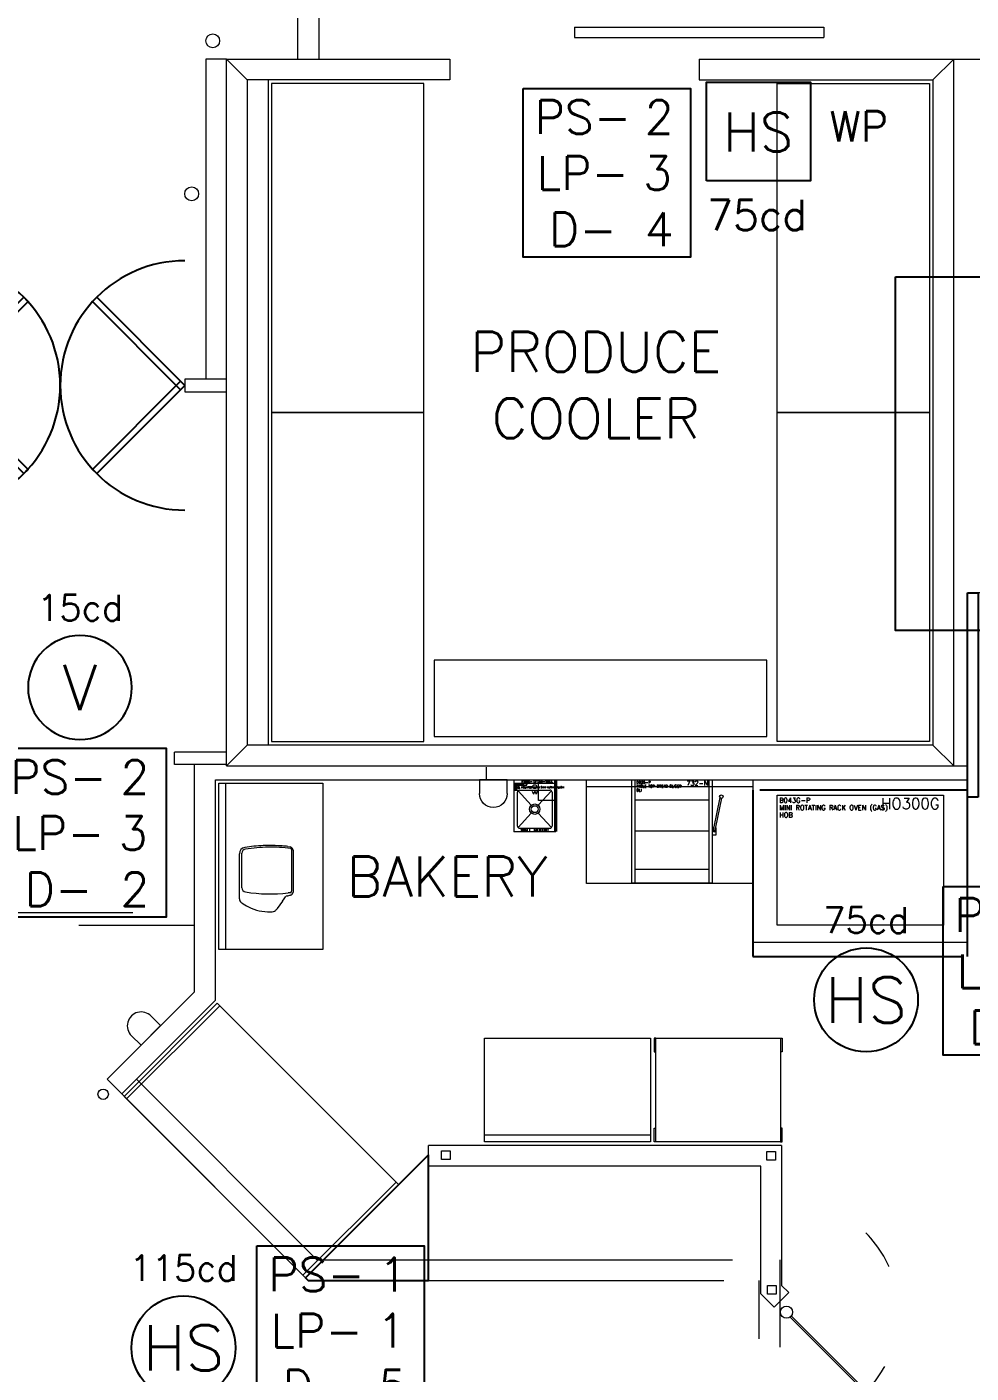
# Model space of a CAD drawing. Header units: inches. Extents: x 0 to 5040, y 0 to 3600.
# Drawn here: x 4095.1 to 4367.7, y 1844.5 to 2233 of the extents above; entities that cross this region are included whole.
import ezdxf
from ezdxf.enums import TextEntityAlignment as Align

# ---------------------------------------------------------------- set-up
doc = ezdxf.new("R2010")
doc.units = ezdxf.units.IN
doc.header["$LTSCALE"] = 240
doc.header["$MEASUREMENT"] = 0
for name, pattern in [('XFLOOR$0$base-fp$0$DASHED', [0.75, 0.5, -0.25]), ('XFLOOR$0$base-fp$0$DASHED2', [0.375, 0.25, -0.125]), ('XFLOOR$0$base-fp$0$HIDDEN', [0.375, 0.25, -0.125])]:
    doc.linetypes.add(name, pattern=pattern)
doc.layers.get('0').update_dxf_attribs({"linetype": 'CONTINUOUS'})
for name, color, linetype in [('A010-001$0$G-ANNO-SYMB', 3, 'CONTINUOUS'), ('LEADER', 4, 'CONTINUOUS'), ('NOTIFICATION', 6, 'CONTINUOUS'), ('XFLOOR$0$base-fp$0$A-SUSP-EQPM_EXST', 8, 'XFLOOR$0$base-fp$0$HIDDEN')]:
    doc.layers.add(name, color=color, linetype=linetype)
for name, color, linetype, lineweight in [('XFLOOR$0$base-fp$0$A-CURB-INTR_EXST', 8, 'CONTINUOUS', 18), ('XFLOOR$0$base-fp$0$A-DOOR-COLR_EXST', 8, 'CONTINUOUS', 18), ('XFLOOR$0$base-fp$0$A-DOOR-INTR', 8, 'CONTINUOUS', 25), ('XFLOOR$0$base-fp$0$A-DOOR-INTR_EXST', 8, 'CONTINUOUS', 18), ('XFLOOR$0$base-fp$0$A-EQPM-GROC_EXST', 8, 'CONTINUOUS', 18), ('XFLOOR$0$base-fp$0$A-EQPM-INTR_EXST', 8, 'CONTINUOUS', 18), ('XFLOOR$0$base-fp$0$A-EQPM-REFR_EXST', 8, 'CONTINUOUS', 18), ('XFLOOR$0$base-fp$0$A-FLOR-PFIX_EXST', 8, 'CONTINUOUS', 18), ('XFLOOR$0$base-fp$0$A-SOFF-INTR_EXST', 8, 'XFLOOR$0$base-fp$0$HIDDEN', 18), ('XFLOOR$0$base-fp$0$A-WALL-COLR_EXST', 8, 'CONTINUOUS', 18), ('XFLOOR$0$base-fp$0$A-WALL-INTR_EXST', 8, 'CONTINUOUS', 18), ('XFLOOR$0$base-fp$0$A-WALL-PHTI_EXST', 8, 'CONTINUOUS', 18), ('XFLOOR$0$base-fp$0$S-COLS-INTR_EXST', 8, 'CONTINUOUS', 18)]:
    doc.layers.add(name, color=color, linetype=linetype, lineweight=lineweight)
doc.layers.add('XFLOOR$0$base-fp$0$A-EQPM-NOTE_EXST', color=8, linetype='CONTINUOUS', plot=False)
doc.styles.add('A010-001$0$SIMPLEX', font='simplex.shx')
doc.styles.add('EFP20-R$0$SIMPLEX', font='simplex.shx', dxfattribs={"height": 22.5})
doc.styles.add('NORMAL', font='romans.shx')
doc.styles.add('ROMANS', font='romans.shx', dxfattribs={"width": 0.9})
doc.styles.add('XFLOOR$0$base-fp$0$SIMPLEX', font='simplex.shx')

# ---------------------------------------------------------------- blocks, each defined once
blk = doc.blocks.new('XFLOOR$0$base-fp$0$A-B038-SS-4SLSB-30-P')
for p, q in [((0, 0), (48, 0)), ((0, -30), (0, 0)), ((48, 0), (48, -30)), ((0, -2), (48, -2)), ((48, -30), (0, -30))]:
    blk.add_line(p, q)
blk = doc.blocks.new('XFLOOR$0$base-fp$0$A-DCAFE-3')
for p, q in [((5.23, 0.25), (35.72, 0.25)), ((35.91, 0.06), (35.91, -0.06)), ((5.23, -0.25), (35.72, -0.25))]:
    blk.add_line(p, q)
blk.add_circle((3.5, 0), 1.75)
at = {"linetype": 'XFLOOR$0$base-fp$0$DASHED2'}
blk.add_arc((3.5, 0), 32.41, 270, 90, dxfattribs=at)
for centre, start, end in [((35.72, 0.06), 0, 90), ((35.72, -0.06), 270, 0)]:
    blk.add_arc(centre, 0.188, start, end)
blk = doc.blocks.new('XFLOOR$0$base-fp$0$A-B043G-HOB-HO300G-P')
for p, q in [((0, 0), (48, 0)), ((0, -37.5), (0, 0)), ((48, 0), (48, -37.5)), ((48, -37.5), (0, -37.5))]:
    blk.add_line(p, q)
at = {"layer": 'XFLOOR$0$base-fp$0$A-EQPM-NOTE_EXST', "style": 'XFLOOR$0$base-fp$0$SIMPLEX', "flags": 8}
for tag, p in [('WDSNO', (0.59, -0.73)), ('DESC', (0.59, -2.84)), ('VENDOR', (0.59, -4.95))]:
    blk.add_attdef(tag, text='', height=1.41, dxfattribs=at).set_placement(p, align=Align.TOP_LEFT)
blk.add_attdef('MODELNO', text='', height=3.16, dxfattribs=at).set_placement((46.93, -0.81), align=Align.TOP_RIGHT)
blk = doc.blocks.new('XFLOOR$0$base-fp$0$A-D025-OLI-732-N-P')
for p, q in [((0, 0), (23.37, 0)), ((0, -29.75), (0, 0)), ((1, -29.75), (1, 0)), ((23.37, -29.75), (23.37, 0)), ((22.37, -29.75), (22.37, 0)), ((22.37, -5.88), (1, -5.88)), ((25.48, -5.18), (23.73, -13.56)), ((25.95, -5.37), (24.2, -13.74)), ((22.37, -14.88), (1, -14.88)), ((23.37, -13.88), (23.64, -13.88)), ((23.62, -14.12), (23.62, -14.88)), ((24.12, -14.12), (24.12, -14.88)), ((24.15, -13.88), (24.38, -13.88)), ((24.38, -15.88), (24.38, -13.88)), ((23.37, -15.88), (24.38, -15.88)), ((22.37, -25.88), (1, -25.88)), ((0, -29.75), (23.37, -29.75))]:
    blk.add_line(p, q)
for centre, radius in [((25.88, -4.88), 0.5), ((23.88, -14.88), 0.25)]:
    blk.add_circle(centre, radius)
for radius in [1.5, 1]:
    blk.add_arc((25.12, -14.12), radius, 158.1986, 180)
at = {"layer": 'XFLOOR$0$base-fp$0$A-EQPM-NOTE_EXST', "style": 'XFLOOR$0$base-fp$0$SIMPLEX', "flags": 8}
for tag, p in [('VENDOR', (1.36, -2.63)), ('WDSNO', (1.36, -0.38)), ('DESC', (1.36, -1.51))]:
    blk.add_attdef(tag, text='', height=0.75, dxfattribs=at).set_placement(p, align=Align.TOP_LEFT)
blk.add_attdef('MODELNO', text='', height=1.35, dxfattribs=at).set_placement((22.08, -0.35), align=Align.TOP_RIGHT)
blk = doc.blocks.new('XFLOOR$0$base-fp$0$A-SOAPTWL DISP-P')
for p, q in [((14, 0), (22, 0)), ((14, -4), (14, 0)), ((22, 0), (22, -4)), ((0, -1), (0, -6)), ((5, -1), (0, -1)), ((5, -6), (5, -1)), ((0, -6), (5, -6))]:
    blk.add_line(p, q)
blk.add_arc((18, -4), 4, 180, 0)
blk = doc.blocks.new('XFLOOR$0$base-fp$0$A-B001WR-SS-FHMS-1215R-WALL-P')
for p, q in [((0, 0), (12.12, 0)), ((0, 0), (0, -15)), ((0, -1), (12.12, -1)), ((1.06, -13.38), (1.06, -3.62)), ((1.25, -3.18), (5.06, -7.39)), ((1.69, -3), (10.44, -3)), ((10.88, -3.18), (7.07, -7.39)), ((11.06, -3.62), (11.06, -13.38)), ((5.06, -9.61), (1.25, -13.82)), ((7.07, -9.61), (10.88, -13.82)), ((12.12, -15), (0, -15)), ((1.69, -14), (10.44, -14))]:
    blk.add_line(p, q)
at = {"const_width": 1}
blk.add_lwpolyline([(12.12, -15), (12.12, 0)], dxfattribs=at)
for centre, radius in [((6.06, -2), 0.562), ((6.06, -8.5), 1.5), ((6.06, -8.5), 1)]:
    blk.add_circle(centre, radius)
for centre, start, end in [((1.69, -3.62), 90, 180), ((10.44, -3.62), 0, 90), ((1.69, -13.38), 180, 270), ((10.44, -13.38), 270, 0)]:
    blk.add_arc(centre, 0.625, start, end)
at = {"insert": (6.06, -3.73), "char_height": 0.875, "width": 1.0269, "attachment_point": 5, "style": 'XFLOOR$0$base-fp$0$SIMPLEX'}
blk.add_mtext('{\\W2;W}', dxfattribs=at)
at = {"style": 'XFLOOR$0$base-fp$0$SIMPLEX', "width": 1.1, "flags": 8}
blk.add_attdef('SINKSTYLE', text='', height=0.875, dxfattribs=at).set_placement((6.06, -14.5), align=Align.MIDDLE_CENTER)
at = {"layer": 'XFLOOR$0$base-fp$0$A-EQPM-NOTE_EXST', "style": 'XFLOOR$0$base-fp$0$SIMPLEX', "flags": 8}
for tag, p in [('VEND', (0.21, -2.66)), ('WDSNO', (0.21, -1.25)), ('DESC', (0.21, -1.99))]:
    blk.add_attdef(tag, text='', height=0.5, dxfattribs=at).set_placement(p, align=Align.TOP_LEFT)
blk.add_attdef('MODELNO', text='', height=0.675, dxfattribs=at).set_placement((11.32, -0.15), align=Align.TOP_RIGHT)
blk = doc.blocks.new('XFLOOR$0$base-fp$0$A-D051C-SS-3SLS30C-P')
for p, q in [((0, 0), (-0.5, 0)), ((-0.5, 0), (-0.5, -4)), ((0, 0), (36, 0)), ((0, -30), (0, 0)), ((36, 0), (36, -30)), ((36, 0), (36.5, 0)), ((36.5, 0), (36.5, -4)), ((-0.5, -4), (0, -4)), ((36.5, -4), (36, -4)), ((-0.5, -26), (0, -26)), ((-0.5, -30), (-0.5, -26)), ((36.5, -26), (36, -26)), ((36.5, -30), (36.5, -26)), ((0, -30), (-0.5, -30)), ((36, -30), (0, -30)), ((36, -30), (36.5, -30))]:
    blk.add_line(p, q)
blk = doc.blocks.new('XFLOOR$0$base-fp$0$A-DBA6-0')
for points in [[(0, 0), (25.46, 25.46), (26.69, 24.22), (1.24, -1.24)], [(72, 0), (46.54, 25.46), (45.31, 24.22), (70.76, -1.24)], [(0, 0), (25.46, -25.46), (26.69, -24.22), (1.24, 1.24)], [(72, 0), (46.54, -25.46), (45.31, -24.22), (70.76, 1.24)]]:
    blk.add_lwpolyline(points, close=True)
for centre, start, end in [((0, 0), 270, 90), ((72, 0), 90, 270)]:
    blk.add_arc(centre, 36, start, end)
blk = doc.blocks.new('XFLOOR')
at = {"layer": 'XFLOOR$0$base-fp$0$A-CURB-INTR_EXST', "color": 8}
for p, q in [((2483.02, 2162.21), (2483.02, 2069.84)), ((2489.02, 2162.21), (2483.02, 2162.21)), ((2501.02, 2156.21), (2501.02, 1964.21))]:
    blk.add_line(p, q, dxfattribs=at)
for centre, radius in [((2485.05, 2167.49), 2), ((2478.97, 2123.32), 2), ((2453.41, 1863.43), 1.5)]:
    blk.add_circle(centre, radius, dxfattribs=at)
at = {"layer": 'XFLOOR$0$base-fp$0$A-DOOR-COLR_EXST', "color": 8}
for p, q in [((2589.52, 2171.47), (2589.52, 2168.47)), ((2589.52, 2171.47), (2661.52, 2171.47)), ((2589.52, 2168.47), (2661.52, 2168.47)), ((2661.52, 2171.47), (2661.52, 2168.47))]:
    blk.add_line(p, q, dxfattribs=at)
at = {"layer": 'XFLOOR$0$base-fp$0$A-EQPM-GROC_EXST', "color": 8}
for p, q in [((2492.75, 1919.83), (2492.75, 1932.83)), ((2493.48, 1923.01), (2493.48, 1932.98)), ((2506.77, 1934.95), (2507.44, 1934.82)), ((2507.47, 1934.81), (2507.44, 1934.82)), ((2507.5, 1934.8), (2507.47, 1934.81)), ((2507.53, 1934.79), (2507.5, 1934.8)), ((2507.54, 1934.79), (2507.53, 1934.79)), ((2507.53, 1934.36), (2507.63, 1934.33)), ((2507.54, 1934.79), (2507.54, 1934.79)), ((2507.63, 1934.33), (2507.72, 1934.27)), ((2507.72, 1934.27), (2507.78, 1934.19)), ((2507.78, 1934.19), (2507.82, 1934.09)), ((2507.82, 1934.09), (2507.84, 1933.98)), ((2507.84, 1933.98), (2507.84, 1922.01)), ((2508.26, 1933.91), (2508.26, 1933.65)), ((2508.26, 1933.9), (2508.26, 1933.91)), ((2508.26, 1933.9), (2508.26, 1921.77)), ((2508.26, 1933.64), (2508.26, 1933.65)), ((2508.26, 1933.65), (2508.26, 1933.65)), ((2508.26, 1933.65), (2508.26, 1933.65)), ((2505.17, 1919.14), (2505.66, 1919.85)), ((2505.66, 1919.85), (2506.07, 1920.43)), ((2506.76, 1920.73), (2507.34, 1920.84)), ((2507.05, 1921.57), (2506.82, 1921.54)), ((2507.29, 1921.6), (2507.05, 1921.57)), ((2507.53, 1921.63), (2507.29, 1921.6)), ((2507.34, 1920.84), (2507.39, 1920.85)), ((2507.39, 1920.85), (2507.44, 1920.86)), ((2507.47, 1920.86), (2507.44, 1920.86)), ((2507.5, 1920.87), (2507.47, 1920.86)), ((2507.53, 1920.88), (2507.5, 1920.87)), ((2507.53, 1921.63), (2507.63, 1921.67)), ((2507.54, 1920.88), (2507.53, 1920.88)), ((2507.54, 1920.89), (2507.54, 1920.88)), ((2507.63, 1921.67), (2507.72, 1921.72)), ((2507.72, 1921.72), (2507.78, 1921.81)), ((2507.78, 1921.81), (2507.82, 1921.9)), ((2507.82, 1921.9), (2507.84, 1922.01)), ((2508.26, 1922.03), (2508.26, 1922.03)), ((2508.26, 1922.03), (2508.26, 1922.03)), ((2508.26, 1922.03), (2508.26, 1922.02)), ((2508.26, 1921.76), (2508.26, 1921.77)), ((2501.72, 1916.04), (2501.73, 1916.04)), ((2501.73, 1916.04), (2501.74, 1916.05)), ((2501.74, 1916.05), (2501.76, 1916.05)), ((2501.76, 1916.05), (2501.78, 1916.05)), ((2501.78, 1916.05), (2501.84, 1916.05)), ((2501.84, 1916.05), (2501.86, 1916.05)), ((2501.86, 1916.05), (2501.89, 1916.05)), ((2502.12, 1916.07), (2502.13, 1916.07)), ((2503.19, 1916.52), (2503.14, 1916.49)), ((2503.21, 1916.54), (2503.19, 1916.52)), ((2503.22, 1916.54), (2503.21, 1916.54)), ((2503.23, 1916.55), (2503.22, 1916.54)), ((2503.24, 1916.55), (2503.23, 1916.55)), ((2505.17, 1919.14), (2503.7, 1917.05))]:
    blk.add_line(p, q, dxfattribs=at)
at = {"layer": 'XFLOOR$0$base-fp$0$A-EQPM-GROC_EXST', "color": 8, "linetype": 'Continuous', "lineweight": -3}
blk.add_lwpolyline([(2547.31, 1845.97), (2511.81, 1810.47), (2512.64, 1809.64), (2547.31, 1809.64), (2547.31, 1845.97), (2547.31, 1845.97)], dxfattribs=at)
at = {"layer": 'XFLOOR$0$base-fp$0$A-EQPM-GROC_EXST', "color": 8}
for centre, radius, start, end in [((2501.6, 1890.14), 45.1, 92.5223, 99.3207), ((2500.85, 1845.37), 89.84, 87.2995, 90.7896), ((2501.6, 1890.14), 45.1, 83.4177, 85.5666), ((2494.59, 1932.83), 1.84, 99.3205, 180), ((2494.68, 1932.98), 1.2, 99.3217, 179.9944), ((2504.29, 1860.79), 74.03, 92.4566, 97.6057), ((2501.69, 1890.29), 44.46, 82.4578, 90.7417), ((2507.21, 1933.78), 1.06, 6.9583, 71.4079), ((2494.1, 1919.83), 1.35, 179.7908, 233.9655), ((2494.68, 1923.01), 1.2, 180, 260.6727), ((2501.69, 1965.7), 44.46, 260.6727, 276.6173), ((2506.6, 1920.05), 0.65, 96.2678, 144.9987), ((2501.6, 1965.53), 45.1, 276.2682, 276.5695), ((2507.21, 1921.89), 1.06, 288.5858, 353.0351), ((2501.6, 1930.14), 14.1, 233.9858, 243.7697), ((2501.6, 1930.14), 14.1, 243.7647, 270.4636), ((2501.78, 1918.4), 2.35, 272.6661, 305.5473), ((2501.78, 1918.4), 2.35, 308.4371, 324.9989)]:
    blk.add_arc(centre, radius, start, end, dxfattribs=at)
at = {"layer": 'XFLOOR$0$base-fp$0$A-EQPM-INTR_EXST', "color": 8}
blk.add_line((2703.02, 1963.16), (2703.02, 2008.16), dxfattribs=at)
for points in [[(2546.02, 2060.21), (2546.02, 2155.21), (2502.02, 2155.21), (2502.02, 2060.21)], [(2648.02, 2060.21), (2648.02, 2155.21), (2692.02, 2155.21), (2692.02, 2060.21)], [(2546.02, 1965.21), (2546.02, 2060.21), (2502.02, 2060.21), (2502.02, 1965.21)], [(2648.02, 1965.21), (2648.02, 2060.21), (2692.02, 2060.21), (2692.02, 1965.21)], [(2549.02, 1966.68), (2645.02, 1966.68), (2645.02, 1988.68), (2549.02, 1988.68)]]:
    blk.add_lwpolyline(points, close=True, dxfattribs=at)
at = {"layer": 'XFLOOR$0$base-fp$0$A-EQPM-REFR_EXST', "color": 8}
for p, q in [((2460.19, 1862.09), (2487.06, 1888.96)), ((2487.06, 1888.96), (2537.97, 1838.05)), ((2511.1, 1811.18), (2460.19, 1862.09)), ((2511.1, 1811.18), (2537.97, 1838.05))]:
    blk.add_line(p, q, dxfattribs=at)
for points in [[(2487.06, 1888.96), (2486.35, 1889.67), (2459.48, 1862.8), (2460.19, 1862.09)], [(2538.68, 1837.34), (2537.97, 1838.05), (2511.1, 1811.18), (2511.81, 1810.47)]]:
    blk.add_lwpolyline(points, close=True, dxfattribs=at)
at = {"layer": 'XFLOOR$0$base-fp$0$A-SOFF-INTR_EXST', "color": 8}
for p, q in [((2402.02, 1915.84), (2479.82, 1915.84)), ((1186.4, 1912.21), (2479.82, 1912.21))]:
    blk.add_line(p, q, dxfattribs=at)
at = {"layer": 'XFLOOR$0$base-fp$0$A-SOFF-INTR_EXST', "color": 8, "linetype": 'XFLOOR$0$base-fp$0$DASHED'}
for p, q in [((2515.13, 1815.64), (2463.02, 1867.75)), ((2512.64, 1809.64), (2458.78, 1863.5)), ((2515.13, 1815.64), (2648.85, 1815.64)), ((2648.85, 1610.38), (2648.85, 1815.64)), ((2512.64, 1809.64), (2642.85, 1809.64)), ((2642.85, 1612.86), (2642.85, 1809.64))]:
    blk.add_line(p, q, dxfattribs=at)
at = {"layer": 'XFLOOR$0$base-fp$0$A-SUSP-EQPM_EXST', "color": 8}
blk.add_line((2703.02, 1951.21), (2703.02, 1954.21), dxfattribs=at)
for points in [[(2706.02, 1949.16), (2703.02, 1949.16), (2703.02, 2008.16), (2706.02, 2008.16)], [(2641.02, 1951.21), (2641.02, 1903.21), (2703.02, 1903.21), (2703.02, 1951.21)]]:
    blk.add_lwpolyline(points, close=True, dxfattribs=at)
at = {"layer": 'XFLOOR$0$base-fp$0$A-WALL-COLR_EXST', "color": 8}
for p, q in [((2489.02, 2162.21), (2553.52, 2162.21)), ((2489.02, 1958.21), (2489.02, 2162.21)), ((2489.02, 2162.21), (2495.02, 2156.21)), ((2553.52, 2162.21), (2553.52, 2156.21)), ((2625.52, 2162.21), (2625.52, 2156.21)), ((2625.52, 2162.21), (2699.02, 2162.21)), ((2693.02, 2156.21), (2699.02, 2162.21)), ((2699.02, 1958.21), (2699.02, 2162.21)), ((2553.52, 2156.21), (2495.02, 2156.21)), ((2495.02, 2156.21), (2495.02, 1964.21)), ((2625.52, 2156.21), (2693.02, 2156.21)), ((2693.02, 2156.21), (2693.02, 1964.21)), ((2495.02, 1964.21), (2489.02, 1958.21)), ((2693.02, 1964.21), (2495.02, 1964.21)), ((2693.02, 1964.21), (2699.02, 1958.21)), ((2489.02, 1958.21), (2699.02, 1958.21))]:
    blk.add_line(p, q, dxfattribs=at)
at = {"layer": 'XFLOOR$0$base-fp$0$A-WALL-INTR_EXST', "color": 8}
for p, q in [((2509.65, 2162.21), (2509.65, 2174.21)), ((2515.65, 2174.21), (2515.65, 2162.21)), ((2699.02, 2162.21), (2741.02, 2162.21)), ((2477.02, 2069.84), (2477.02, 2066.21)), ((2489.02, 2069.84), (2477.02, 2069.84)), ((2477.02, 2066.21), (2489.02, 2066.21)), ((2821.4, 2008.16), (2703.02, 2008.16)), ((2703.02, 1958.21), (2703.02, 2008.16)), ((2489.02, 1962.21), (2474.02, 1962.21)), ((2474.02, 1958.59), (2474.02, 1962.21)), ((2489.02, 1958.59), (2474.02, 1958.59)), ((2479.82, 1893.03), (2479.82, 1958.59)), ((2564.09, 1954.21), (2564.09, 1957.84)), ((2699.02, 1958.21), (2703.02, 1958.21)), ((2703.02, 1958.21), (2703.02, 1954.21)), ((2485.82, 1954.21), (2703.02, 1954.21)), ((2485.82, 1890.55), (2485.82, 1954.21)), ((2454.53, 1867.75), (2479.82, 1893.03)), ((2458.78, 1863.5), (2485.82, 1890.55)), ((2454.53, 1867.75), (2458.78, 1863.5))]:
    blk.add_line(p, q, dxfattribs=at)
at = {"layer": 'XFLOOR$0$base-fp$0$A-WALL-PHTI_EXST', "color": 8}
for p, q in [((2547.31, 1842.64), (2547.31, 1848.64)), ((2649.31, 1848.64), (2547.31, 1848.64)), ((2649.31, 1848.64), (2649.31, 1808.25)), ((2643.31, 1842.64), (2547.31, 1842.64)), ((2643.31, 1805.77), (2643.31, 1842.64)), ((2649.31, 1808.25), (2651.41, 1806.16)), ((2643.31, 1805.77), (2647.17, 1801.92)), ((2647.17, 1801.92), (2651.41, 1806.16))]:
    blk.add_line(p, q, dxfattribs=at)
at = {"layer": 'XFLOOR$0$base-fp$0$S-COLS-INTR_EXST', "color": 8}
for p, q in [((2703.02, 1907.21), (2641.02, 1907.21)), ((2467.25, 1885.97), (2470.01, 1883.22)), ((2470.01, 1883.22), (2464.35, 1877.56)), ((2464.35, 1877.56), (2461.52, 1880.39))]:
    blk.add_line(p, q, dxfattribs=at)
for points in [[(2551.06, 1844.57), (2551.06, 1847.07), (2553.56, 1847.07), (2553.56, 1844.57)], [(2645.06, 1844.39), (2645.06, 1846.89), (2647.56, 1846.89), (2647.56, 1844.39)], [(2645.25, 1805.67), (2645.25, 1808.17), (2647.75, 1808.17), (2647.75, 1805.67)]]:
    blk.add_lwpolyline(points, close=True, dxfattribs=at)
blk.add_arc((2464.39, 1883.18), 4, 44.2443, 225.7557, dxfattribs=at)
at = {"layer": 'XFLOOR$0$base-fp$0$A-DOOR-INTR', "color": 8}
blk.add_blockref('XFLOOR$0$base-fp$0$A-DBA6-0', (2405.02, 2068.02), dxfattribs=at)
at = {"layer": 'XFLOOR$0$base-fp$0$A-DOOR-INTR_EXST', "color": 8, "rotation": 315.0000000000092}
blk.add_blockref('XFLOOR$0$base-fp$0$A-DCAFE-3', (2648.23, 1802.98), dxfattribs=at)
at = {"layer": 'XFLOOR$0$base-fp$0$A-EQPM-GROC_EXST', "color": 8, "linetype": 'Continuous', "lineweight": -3}
for p, rotation in [((2486.82, 1905.21), 90), ((2611.49, 1849.64), 180)]:
    blk.add_blockref('XFLOOR$0$base-fp$0$A-B038-SS-4SLSB-30-P', p, dxfattribs=dict(at, rotation=rotation))
at = {"layer": 'XFLOOR$0$base-fp$0$A-EQPM-GROC_EXST', "color": 8, "xscale": -1}
blk.add_blockref('XFLOOR$0$base-fp$0$A-SOAPTWL DISP-P', (2584.09, 1954.21), dxfattribs=at)
at = {"layer": 'XFLOOR$0$base-fp$0$A-EQPM-GROC_EXST', "color": 8, "linetype": 'Continuous', "lineweight": -3}
blk.add_blockref('XFLOOR$0$base-fp$0$A-B038-SS-4SLSB-30-P', (2593.02, 1954.21), dxfattribs=at)
at = {"layer": 'XFLOOR$0$base-fp$0$A-EQPM-GROC_EXST', "color": 8}
blk.add_blockref('XFLOOR$0$base-fp$0$A-D025-OLI-732-N-P', (2606.02, 1954.21), dxfattribs=at).add_auto_attribs({'WDSNO': 'D025-P', 'DESC': 'TABLE TOP BREAD SLICER', 'VENDOR': 'OLI', 'MODELNO': '732-N'})
at = {"layer": 'XFLOOR$0$base-fp$0$A-EQPM-GROC_EXST', "color": 8, "linetype": 'Continuous', "lineweight": -3}
blk.add_blockref('XFLOOR$0$base-fp$0$A-B043G-HOB-HO300G-P', (2648.02, 1949.71), dxfattribs=at).add_auto_attribs({'DESC': 'MINI ROTATING RACK OVEN (GAS)', 'WDSNO': 'B043G-P', 'VENDOR': 'HOB', 'MODELNO': 'HO300G'})
at = {"layer": 'XFLOOR$0$base-fp$0$A-EQPM-GROC_EXST', "color": 8, "rotation": 179.9999999999739}
blk.add_blockref('XFLOOR$0$base-fp$0$A-D051C-SS-3SLS30C-P', (2648.99, 1849.64), dxfattribs=at)
at = {"layer": 'XFLOOR$0$base-fp$0$A-FLOR-PFIX_EXST', "color": 8}
ref = blk.add_blockref('XFLOOR$0$base-fp$0$A-B001WR-SS-FHMS-1215R-WALL-P', (2571.96, 1954.21), dxfattribs=at)
ref.add_attrib('SINKSTYLE', 'WALL MOUNT', dxfattribs={"layer": '0', "height": 0.875, "style": 'XFLOOR$0$base-fp$0$SIMPLEX', "width": 1.1}).set_placement((2578.02, 1939.71), align=Align.MIDDLE_CENTER)
ref.add_attrib('WDSNO', 'B001WR-P', dxfattribs={"layer": 'XFLOOR$0$base-fp$0$A-EQPM-NOTE_EXST', "height": 0.5, "style": 'XFLOOR$0$base-fp$0$SIMPLEX'}).set_placement((2572.17, 1952.96), align=Align.TOP_LEFT)
ref.add_attrib('DESC', 'WALL MOUNTED HAND SINK W/RH SPLASH', dxfattribs={"layer": 'XFLOOR$0$base-fp$0$A-EQPM-NOTE_EXST', "height": 0.5, "style": 'XFLOOR$0$base-fp$0$SIMPLEX'}).set_placement((2572.17, 1952.23), align=Align.TOP_LEFT)
ref.add_attrib('VEND', 'SS', dxfattribs={"layer": 'XFLOOR$0$base-fp$0$A-EQPM-NOTE_EXST', "height": 0.5, "style": 'XFLOOR$0$base-fp$0$SIMPLEX'}).set_placement((2572.17, 1951.55), align=Align.TOP_LEFT)
ref.add_attrib('MODELNO', 'FHMS-1215R-WALL', dxfattribs={"layer": 'XFLOOR$0$base-fp$0$A-EQPM-NOTE_EXST', "height": 0.675, "style": 'XFLOOR$0$base-fp$0$SIMPLEX'}).set_placement((2583.28, 1954.06), align=Align.TOP_RIGHT)
blk = doc.blocks.new('PC2R')
at = {"layer": 'NOTIFICATION'}
blk.add_circle((0, 0), 0.125, dxfattribs=at)
at = {"layer": 'NOTIFICATION', "color": 2, "style": 'ROMANS'}
blk.add_text('HS', height=0.10938, dxfattribs=at).set_placement((0, 0), align=Align.MIDDLE)
blk.add_attdef('115CD', text='', height=0.0625, dxfattribs=at).set_placement((0, 0.1609), align=Align.CENTER)
blk = doc.blocks.new('SCR')
at = {"layer": 'NOTIFICATION'}
blk.add_circle((0, 0), 0.125, dxfattribs=at)
at = {"layer": 'NOTIFICATION', "color": 2, "style": 'ROMANS'}
blk.add_text('V', height=0.1094, dxfattribs=at).set_placement((0, 0), align=Align.MIDDLE)
blk.add_attdef('115CD', text='', height=0.0625, dxfattribs=at).set_placement((0, 0.1609), align=Align.CENTER)
blk = doc.blocks.new('P2RK')
at = {"layer": 'NOTIFICATION'}
blk.add_lwpolyline([(-0.1249, 0), (-0.1249, 0.2379), (0.1249, 0.2379), (0.1249, 0)], close=True, dxfattribs=at)
at = {"layer": 'NOTIFICATION', "color": 2, "style": 'EFP20-R$0$SIMPLEX'}
blk.add_text('HS', height=0.09375, dxfattribs=at).set_placement((-0.0008, 0.0708), align=Align.CENTER)
at = {"layer": 'NOTIFICATION', "color": 2, "style": 'ROMANS'}
blk.add_attdef('115CD', text='', height=0.0729, dxfattribs=at).set_placement((0.0053, 0.2719), align=Align.CENTER)
blk.add_attdef('WP', (0.1496, 0.0631), '', height=0.0729, dxfattribs=at)
blk = doc.blocks.new('A$C5E320BCF')
at = {"layer": 'NOTIFICATION'}
blk.add_lwpolyline([(0, 0.4062), (0.4024, 0.4062), (0.4024, 0), (0, 0)], close=True, dxfattribs=at)
at = {"layer": 'NOTIFICATION', "color": 2, "insert": (0.1437, 0.2022), "char_height": 0.08097, "width": 0.676855, "attachment_point": 5, "style": 'NORMAL'}
blk.add_mtext('PS-\\PLP-\\PD-', dxfattribs=at)
at = {"layer": 'NOTIFICATION', "color": 2, "style": 'NORMAL', "flags": 4}
for tag, p in [('PS', (0.2955, 0.3371)), ('LP', (0.2955, 0.2022)), ('D', (0.2955, 0.0672))]:
    blk.add_attdef(tag, text='', height=0.081, dxfattribs=at).set_placement(p, align=Align.MIDDLE_LEFT)

msp = doc.modelspace()

# ---------------------------------------------------------------- linework, layer by layer
at = {"color": 2}
msp.add_lwpolyline([(4345.91, 2160.94), (4432.16, 2160.94), (4432.16, 2058.81), (4345.91, 2058.81)], close=True, dxfattribs=at)

# ---------------------------------------------------------------- block references
at = {"layer": 'LEADER'}
msp.add_blockref('XFLOOR', (1663.69, 61.54), dxfattribs=at)
at = {"layer": 'NOTIFICATION'}
ref = msp.add_blockref('A$C5E320BCF', (4238.38, 2166.57), dxfattribs=dict(at, xscale=120, yscale=120, zscale=120))
ref.add_attrib('PS', '2', dxfattribs={"color": 2, "height": 9.72, "style": 'NORMAL', "flags": 4}).set_placement((4273.48, 2207.03), align=Align.MIDDLE_LEFT)
ref.add_attrib('LP', '3', dxfattribs={"color": 2, "height": 9.72, "style": 'NORMAL', "flags": 4}).set_placement((4272.99, 2190.84), align=Align.MIDDLE_LEFT)
ref.add_attrib('D', '4', dxfattribs={"color": 2, "height": 9.72, "style": 'NORMAL', "flags": 4}).set_placement((4273.48, 2174.64), align=Align.MIDDLE_LEFT)
ref = msp.add_blockref('P2RK', (4306.34, 2188.6), dxfattribs=dict(at, xscale=120, yscale=120, zscale=120))
ref.add_attrib('WP', 'WP', (4326.87, 2199.95), dxfattribs={"color": 2, "height": 8.75, "style": 'ROMANS'})
ref.add_attrib('115CD', '75cd', dxfattribs={"color": 2, "height": 8.75, "style": 'ROMANS'}).set_placement((4305.89, 2174.36), align=Align.CENTER)
ref = msp.add_blockref('SCR', (4110.41, 2042.35), dxfattribs=dict(at, xscale=-120, yscale=120, zscale=120))
ref.add_attrib('115CD', '15cd', dxfattribs={"color": 2, "height": 7.5, "style": 'ROMANS'}).set_placement((4110.41, 2061.66), align=Align.CENTER)
ref = msp.add_blockref('A$C5E320BCF', (4086.99, 1976.07), dxfattribs=dict(at, xscale=120, yscale=120, zscale=120))
ref.add_attrib('PS', '2', dxfattribs={"color": 2, "height": 9.72, "style": 'NORMAL', "flags": 4}).set_placement((4122.09, 2016.53), align=Align.MIDDLE_LEFT)
ref.add_attrib('LP', '3', dxfattribs={"color": 2, "height": 9.72, "style": 'NORMAL', "flags": 4}).set_placement((4121.6, 2000.34), align=Align.MIDDLE_LEFT)
ref.add_attrib('D', '2', dxfattribs={"color": 2, "height": 9.72, "style": 'NORMAL', "flags": 4}).set_placement((4122.09, 1984.14), align=Align.MIDDLE_LEFT)
ref = msp.add_blockref('A$C5E320BCF', (4359.62, 1936.22), dxfattribs=dict(at, xscale=120, yscale=120, zscale=120))
ref.add_attrib('PS', '2', dxfattribs={"color": 2, "height": 9.72, "style": 'NORMAL', "flags": 4}).set_placement((4394.72, 1976.68), align=Align.MIDDLE_LEFT)
ref.add_attrib('LP', '3', dxfattribs={"color": 2, "height": 9.72, "style": 'NORMAL', "flags": 4}).set_placement((4394.24, 1960.48), align=Align.MIDDLE_LEFT)
ref.add_attrib('D', '7', dxfattribs={"color": 2, "height": 9.72, "style": 'NORMAL', "flags": 4}).set_placement((4394.72, 1944.28), align=Align.MIDDLE_LEFT)
at = {"layer": 'NOTIFICATION', "xscale": 120, "yscale": 120, "zscale": 120}
for p, values in [((4337.38, 1952.18), {'115CD': '75cd'}), ((4140.31, 1851.75), {'115CD': '115cd'})]:
    msp.add_blockref('PC2R', p, dxfattribs=at).add_auto_attribs(values)
at = {"layer": 'NOTIFICATION'}
ref = msp.add_blockref('A$C5E320BCF', (4161.52, 1832.47), dxfattribs=dict(at, xscale=120, yscale=120, zscale=120))
ref.add_attrib('PS', '1', dxfattribs={"color": 2, "height": 9.72, "style": 'NORMAL', "flags": 4}).set_placement((4196.62, 1872.93), align=Align.MIDDLE_LEFT)
ref.add_attrib('LP', '1', dxfattribs={"color": 2, "height": 9.72, "style": 'NORMAL', "flags": 4}).set_placement((4196.14, 1856.73), align=Align.MIDDLE_LEFT)
ref.add_attrib('D', '5', dxfattribs={"color": 2, "height": 9.72, "style": 'NORMAL', "flags": 4}).set_placement((4196.62, 1840.53), align=Align.MIDDLE_LEFT)

# ---------------------------------------------------------------- texts
at = {"layer": 'A010-001$0$G-ANNO-SYMB', "char_height": 11.5, "width": 178.1157, "attachment_point": 2, "style": 'A010-001$0$SIMPLEX'}
for s, insert in [('PRODUCE\\PCOOLER', (4259.33, 2145)), ('BAKERY', (4216.45, 1993.54))]:
    msp.add_mtext(s, dxfattribs=dict(at, insert=insert))

doc.saveas('drawing.dxf')
